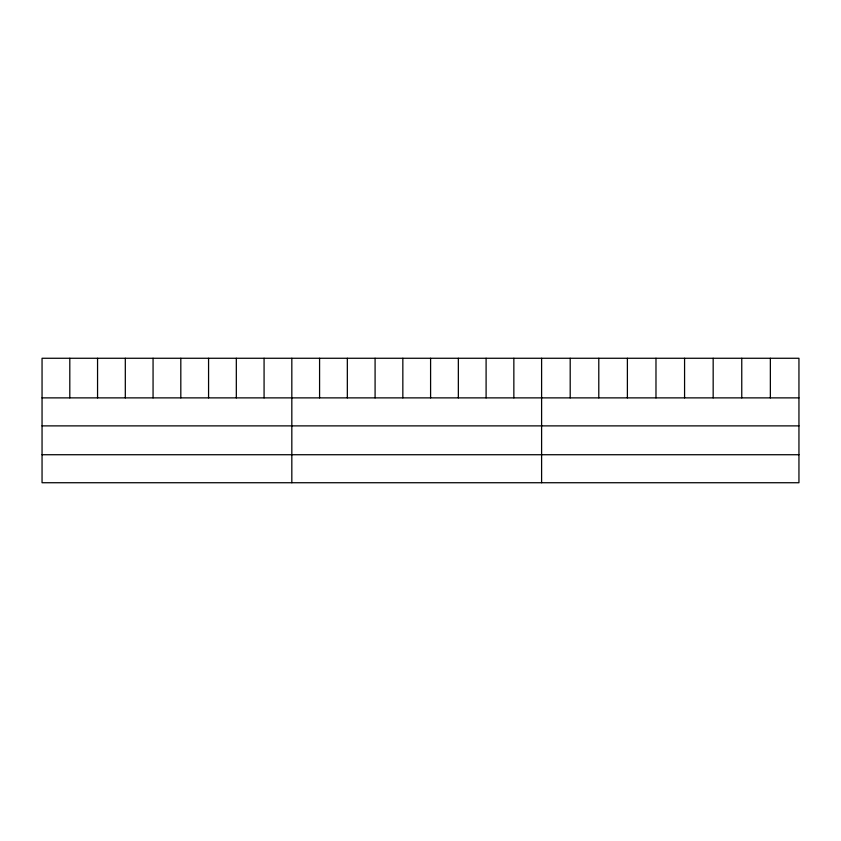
<?xml version="1.0" encoding="UTF-8"?>
<svg xmlns="http://www.w3.org/2000/svg" width="841" height="841" viewBox="0 0 841 841"><rect width="100%" height="100%" fill="white"/><g stroke="black" fill="none" stroke-linecap="round" stroke-linejoin="round"><path stroke-width="1.26" d="M798.95 425.882L798.95 358.266L42.05 358.266L42.05 482.734L798.95 482.734L798.95 425.882L42.05 425.882M42.05 397.877L798.95 397.877M42.05 454.729L798.95 454.729M770.356 358.266L770.356 397.877M741.762 358.266L741.762 397.877M713.168 358.266L713.168 397.877M684.574 358.266L684.574 397.877M655.98 358.266L655.98 397.877M627.386 358.266L627.386 397.877M598.792 358.266L598.792 397.877M570.198 358.266L570.198 397.877M541.604 358.266L541.604 482.734M513.851 358.266L513.851 397.877M486.098 358.266L486.098 397.877M458.345 358.266L458.345 397.877M430.592 358.266L430.592 397.877M402.839 358.266L402.839 397.877M375.086 358.266L375.086 397.877M347.333 358.266L347.333 397.877M319.58 358.266L319.58 397.877M291.827 358.266L291.827 482.734M264.074 358.266L264.074 397.877M236.321 358.266L236.321 397.877M208.568 358.266L208.568 397.877M180.815 358.266L180.815 397.877M153.062 358.266L153.062 397.877M125.309 358.266L125.309 397.877M97.556 358.266L97.556 397.877M69.803 358.266L69.803 397.877"/></g></svg>
